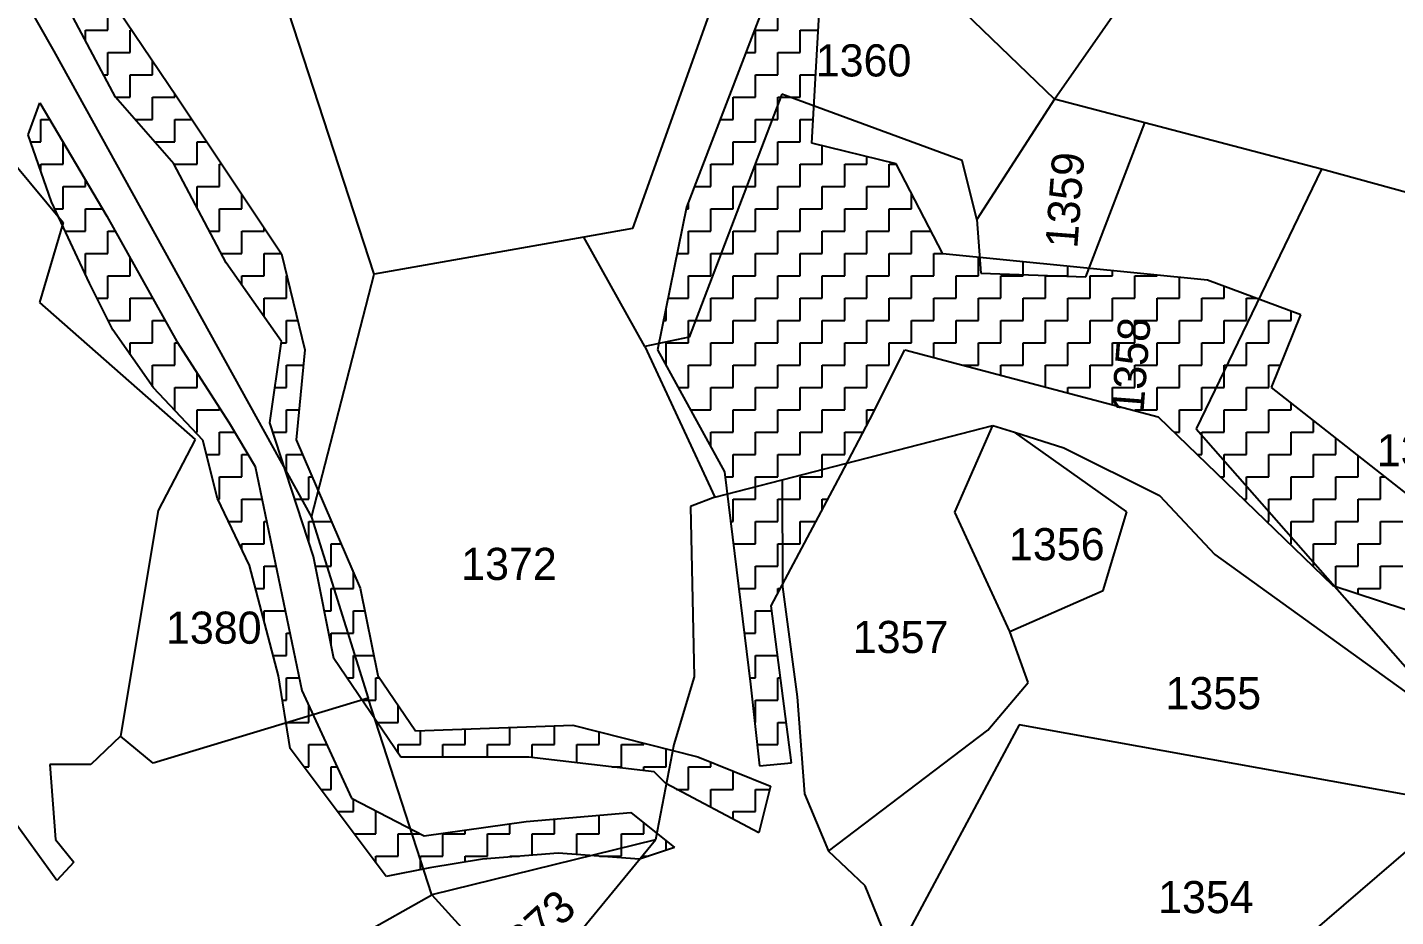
# Model space of a CAD drawing. Header units: metres. Extents: x 291362 to 296970, y 2012513 to 2016467.
# Drawn here: x 293337.3 to 293728.5, y 2013043 to 2013297.3 of the extents above; entities that cross this region are included whole.
import ezdxf
from ezdxf.enums import TextEntityAlignment as Align

# ---------------------------------------------------------------- set-up
doc = ezdxf.new("R2010")
doc.units = ezdxf.units.M
for name, color, linetype in [('POLY_HATCH', 12, 'Continuous'), ('POLY_PARCEL', 6, 'Continuous'), ('TEXT_PARCEL', 7, 'Continuous')]:
    doc.layers.add(name, color=color, linetype=linetype)
doc.styles.add('TEXT_MAP', font='')
doc.styles.get('TEXT_MAP').set_extended_font_data('Kruti Dev 050')

msp = doc.modelspace()

# ---------------------------------------------------------------- linework, layer by layer
at = {"layer": 'POLY_HATCH'}
for p, q in [((293362.57, 2013277.33), (293341.77, 2013316.41)), ((293551.58, 2013313.17), (293525.79, 2013245.82)), ((293359.27, 2013308.19), (293380.07, 2013277.43)), ((293561.57, 2013264.11), (293564.06, 2013307.35)), ((293379.21, 2013258.2), (293362.57, 2013277.33)), ((293380.07, 2013277.43), (293410.02, 2013232.53)), ((293337.61, 2013266.52), (293340.94, 2013275.66)), ((293340.94, 2013275.66), (293360.07, 2013243.24)), ((293344.26, 2013247.39), (293337.61, 2013266.52)), ((293585.69, 2013258.29), (293561.57, 2013264.11)), ((293394.18, 2013229.93), (293379.21, 2013258.2)), ((293599, 2013232.51), (293585.69, 2013258.29)), ((293355.08, 2013224.11), (293344.26, 2013247.39)), ((293525.79, 2013245.82), (293517.47, 2013205.07)), ((293360.07, 2013243.24), (293380.04, 2013207.48)), ((293409.99, 2013207.48), (293394.18, 2013229.93)), ((293410.02, 2013232.53), (293416.68, 2013205.09)), ((293674.72, 2013225.03), (293599, 2013232.51)), ((293361.73, 2013210.81), (293355.08, 2013224.11)), ((293701.34, 2013215.05), (293674.72, 2013225.03)), ((293693.02, 2013194.26), (293701.34, 2013215.05)), ((293373.38, 2013194.18), (293361.73, 2013210.81)), ((293380.04, 2013207.48), (293395.01, 2013184.2)), ((293406.66, 2013184.2), (293409.99, 2013207.48)), ((293416.68, 2013205.09), (293414.18, 2013179.31)), ((293517.47, 2013205.07), (293536.61, 2013170.15)), ((293578.2, 2013185.12), (293588.19, 2013205.07)), ((293588.19, 2013205.07), (293660.57, 2013185.95)), ((293387.53, 2013179.21), (293373.38, 2013194.18)), ((293767.07, 2013136.06), (293693.02, 2013194.26)), ((293395.01, 2013184.2), (293402.5, 2013171.73)), ((293419.14, 2013145.95), (293406.66, 2013184.2)), ((293569.89, 2013169.32), (293578.2, 2013185.12)), ((293660.57, 2013185.95), (293710.49, 2013137.72)), ((293391.69, 2013162.58), (293387.53, 2013179.21)), ((293414.18, 2013179.31), (293432.48, 2013136.9)), ((293402.5, 2013171.73), (293415.81, 2013107.7)), ((293536.61, 2013170.15), (293544.09, 2013109.45)), ((293549.92, 2013131.9), (293569.89, 2013169.32)), ((293400.84, 2013143.45), (293391.69, 2013162.58)), ((293424.97, 2013116.85), (293419.14, 2013145.95)), ((293409.16, 2013111.86), (293400.84, 2013143.45)), ((293432.48, 2013136.9), (293437.48, 2013111.96)), ((293710.49, 2013137.72), (293766.24, 2013119.43)), ((293555.74, 2013087), (293549.92, 2013131.9)), ((293444.1, 2013088.58), (293424.97, 2013116.85)), ((293412.49, 2013091.07), (293409.16, 2013111.86)), ((293437.48, 2013111.96), (293448.29, 2013096.16)), ((293544.09, 2013109.45), (293546.59, 2013086.17)), ((293415.81, 2013107.7), (293429.96, 2013076.93)), ((293448.29, 2013096.16), (293493.22, 2013097.82)), ((293493.22, 2013097.82), (293528.99, 2013088.68)), ((293439.94, 2013054.48), (293412.49, 2013091.07)), ((293480.71, 2013088.58), (293444.1, 2013088.58)), ((293516.49, 2013084.42), (293480.71, 2013088.58)), ((293528.99, 2013088.68), (293549.79, 2013080.36)), ((293546.59, 2013086.17), (293555.74, 2013087)), ((293519.81, 2013081.09), (293516.49, 2013084.42)), ((293546.44, 2013066.96), (293519.81, 2013081.09)), ((293549.79, 2013080.36), (293546.44, 2013066.96)), ((293429.96, 2013076.93), (293450.76, 2013066.12)), ((293450.76, 2013066.12), (293479.88, 2013070.28)), ((293479.88, 2013070.28), (293509.83, 2013072.78)), ((293509.83, 2013072.78), (293522.31, 2013062.8)), ((293522.31, 2013062.8), (293512.33, 2013059.47)), ((293467.4, 2013059.47), (293452.42, 2013056.98)), ((293489.03, 2013061.14), (293467.4, 2013059.47)), ((293512.33, 2013059.47), (293489.03, 2013061.14)), ((293452.42, 2013056.98), (293439.94, 2013054.48))]:
    msp.add_line(p, q, dxfattribs=at)
at = {"layer": 'POLY_HATCH', "linetype": 'Continuous'}
for p, q in [((293360.37, 2013296.42), (293360.37, 2013302.8)), ((293551.83, 2013296.42), (293551.83, 2013302.8)), ((293353.99, 2013296.42), (293360.37, 2013296.42)), ((293353.99, 2013293.44), (293353.99, 2013296.42)), ((293366.75, 2013296.42), (293367.23, 2013296.42)), ((293366.75, 2013290.04), (293366.75, 2013296.42)), ((293545.45, 2013296.42), (293551.83, 2013296.42)), ((293545.45, 2013290.04), (293545.45, 2013296.42)), ((293558.21, 2013296.42), (293563.43, 2013296.42)), ((293558.21, 2013290.04), (293558.21, 2013296.42)), ((293360.37, 2013290.04), (293366.75, 2013290.04)), ((293360.37, 2013283.66), (293360.37, 2013290.04)), ((293542.72, 2013290.04), (293545.45, 2013290.04)), ((293551.83, 2013290.04), (293558.21, 2013290.04)), ((293551.83, 2013283.66), (293551.83, 2013290.04)), ((293373.14, 2013283.66), (293373.14, 2013287.68)), ((293359.2, 2013283.66), (293360.37, 2013283.66)), ((293366.75, 2013283.66), (293373.14, 2013283.66)), ((293366.75, 2013277.27), (293366.75, 2013283.66)), ((293545.45, 2013283.66), (293551.83, 2013283.66)), ((293545.45, 2013277.27), (293545.45, 2013283.66)), ((293558.21, 2013283.66), (293562.69, 2013283.66)), ((293558.21, 2013277.27), (293558.21, 2013283.66)), ((293362.61, 2013277.27), (293366.75, 2013277.27)), ((293373.14, 2013277.27), (293379.52, 2013277.27)), ((293373.14, 2013270.89), (293373.14, 2013277.27)), ((293379.52, 2013277.27), (293379.52, 2013278.24)), ((293539.07, 2013277.27), (293545.45, 2013277.27)), ((293539.07, 2013270.89), (293539.07, 2013277.27)), ((293551.83, 2013277.27), (293558.21, 2013277.27)), ((293551.83, 2013270.89), (293551.83, 2013277.27)), ((293341.23, 2013270.89), (293343.75, 2013270.89)), ((293341.23, 2013264.51), (293341.23, 2013270.89)), ((293368.17, 2013270.89), (293373.14, 2013270.89)), ((293379.52, 2013270.89), (293384.43, 2013270.89)), ((293379.52, 2013264.51), (293379.52, 2013270.89)), ((293535.39, 2013270.89), (293539.07, 2013270.89)), ((293545.45, 2013270.89), (293551.83, 2013270.89)), ((293545.45, 2013264.51), (293545.45, 2013270.89)), ((293558.21, 2013270.89), (293561.96, 2013270.89)), ((293558.21, 2013264.51), (293558.21, 2013270.89)), ((293338.31, 2013264.51), (293341.23, 2013264.51)), ((293347.61, 2013258.13), (293347.61, 2013264.36)), ((293373.72, 2013264.51), (293379.52, 2013264.51)), ((293385.9, 2013264.51), (293388.69, 2013264.51)), ((293385.9, 2013258.13), (293385.9, 2013264.51)), ((293539.07, 2013264.51), (293545.45, 2013264.51)), ((293539.07, 2013258.13), (293539.07, 2013264.51)), ((293551.83, 2013264.51), (293558.21, 2013264.51)), ((293551.83, 2013258.13), (293551.83, 2013264.51)), ((293564.59, 2013258.13), (293564.59, 2013263.38)), ((293341.23, 2013258.13), (293347.61, 2013258.13)), ((293341.23, 2013256.12), (293341.23, 2013258.13)), ((293379.52, 2013258.13), (293385.9, 2013258.13)), ((293379.52, 2013257.62), (293379.52, 2013258.13)), ((293392.28, 2013258.13), (293392.94, 2013258.13)), ((293392.28, 2013251.75), (293392.28, 2013258.13)), ((293532.68, 2013258.13), (293539.07, 2013258.13)), ((293532.68, 2013251.75), (293532.68, 2013258.13)), ((293545.45, 2013258.13), (293551.83, 2013258.13)), ((293545.45, 2013251.75), (293545.45, 2013258.13)), ((293558.21, 2013258.13), (293564.59, 2013258.13)), ((293558.21, 2013251.75), (293558.21, 2013258.13)), ((293570.98, 2013258.13), (293577.36, 2013258.13)), ((293570.98, 2013251.75), (293570.98, 2013258.13)), ((293577.36, 2013258.13), (293577.36, 2013260.3)), ((293583.74, 2013258.13), (293585.78, 2013258.13)), ((293583.74, 2013251.75), (293583.74, 2013258.13)), ((293353.99, 2013251.75), (293353.99, 2013253.54)), ((293347.61, 2013251.75), (293353.99, 2013251.75)), ((293347.61, 2013245.36), (293347.61, 2013251.75)), ((293385.9, 2013251.75), (293392.28, 2013251.75)), ((293385.9, 2013245.57), (293385.9, 2013251.75)), ((293398.66, 2013245.36), (293398.66, 2013249.55)), ((293528.06, 2013251.75), (293532.68, 2013251.75)), ((293539.07, 2013251.75), (293545.45, 2013251.75)), ((293539.07, 2013245.36), (293539.07, 2013251.75)), ((293551.83, 2013251.75), (293558.21, 2013251.75)), ((293551.83, 2013245.36), (293551.83, 2013251.75)), ((293564.59, 2013251.75), (293570.98, 2013251.75)), ((293564.59, 2013245.36), (293564.59, 2013251.75)), ((293577.36, 2013251.75), (293583.74, 2013251.75)), ((293577.36, 2013245.36), (293577.36, 2013251.75)), ((293590.12, 2013245.36), (293590.12, 2013249.72)), ((293526.3, 2013245.36), (293526.3, 2013247.16)), ((293345.21, 2013245.36), (293347.61, 2013245.36)), ((293353.99, 2013245.36), (293358.82, 2013245.36)), ((293353.99, 2013238.98), (293353.99, 2013245.36)), ((293392.28, 2013245.36), (293398.66, 2013245.36)), ((293392.28, 2013238.98), (293392.28, 2013245.36)), ((293525.7, 2013245.36), (293526.3, 2013245.36)), ((293532.68, 2013245.36), (293539.07, 2013245.36)), ((293532.68, 2013238.98), (293532.68, 2013245.36)), ((293545.45, 2013245.36), (293551.83, 2013245.36)), ((293545.45, 2013238.98), (293545.45, 2013245.36)), ((293558.21, 2013245.36), (293564.59, 2013245.36)), ((293558.21, 2013238.98), (293558.21, 2013245.36)), ((293570.98, 2013245.36), (293577.36, 2013245.36)), ((293570.98, 2013238.98), (293570.98, 2013245.36)), ((293583.74, 2013245.36), (293590.12, 2013245.36)), ((293583.74, 2013238.98), (293583.74, 2013245.36)), ((293348.17, 2013238.98), (293353.99, 2013238.98)), ((293360.37, 2013238.98), (293362.45, 2013238.98)), ((293360.37, 2013232.6), (293360.37, 2013238.98)), ((293389.39, 2013238.98), (293392.28, 2013238.98)), ((293398.66, 2013238.98), (293405.05, 2013238.98)), ((293398.66, 2013232.6), (293398.66, 2013238.98)), ((293405.05, 2013238.98), (293405.05, 2013239.98)), ((293526.3, 2013238.98), (293532.68, 2013238.98)), ((293526.3, 2013232.6), (293526.3, 2013238.98)), ((293539.07, 2013238.98), (293545.45, 2013238.98)), ((293539.07, 2013232.6), (293539.07, 2013238.98)), ((293551.83, 2013238.98), (293558.21, 2013238.98)), ((293551.83, 2013232.6), (293551.83, 2013238.98)), ((293564.59, 2013238.98), (293570.98, 2013238.98)), ((293564.59, 2013232.6), (293564.59, 2013238.98)), ((293577.36, 2013238.98), (293583.74, 2013238.98)), ((293577.36, 2013232.6), (293577.36, 2013238.98)), ((293590.12, 2013238.98), (293595.66, 2013238.98)), ((293590.12, 2013232.6), (293590.12, 2013238.98)), ((293353.99, 2013232.6), (293360.37, 2013232.6)), ((293353.99, 2013226.46), (293353.99, 2013232.6)), ((293366.75, 2013226.22), (293366.75, 2013231.27)), ((293392.77, 2013232.6), (293398.66, 2013232.6)), ((293405.05, 2013232.6), (293409.97, 2013232.6)), ((293405.05, 2013226.22), (293405.05, 2013232.6)), ((293523.09, 2013232.6), (293526.3, 2013232.6)), ((293532.68, 2013232.6), (293539.07, 2013232.6)), ((293532.68, 2013226.22), (293532.68, 2013232.6)), ((293545.45, 2013232.6), (293551.83, 2013232.6)), ((293545.45, 2013226.22), (293545.45, 2013232.6)), ((293558.21, 2013232.6), (293564.59, 2013232.6)), ((293558.21, 2013226.22), (293558.21, 2013232.6)), ((293570.98, 2013232.6), (293577.36, 2013232.6)), ((293570.98, 2013226.22), (293570.98, 2013232.6)), ((293583.74, 2013232.6), (293590.12, 2013232.6)), ((293583.74, 2013226.22), (293583.74, 2013232.6)), ((293596.5, 2013232.6), (293598.96, 2013232.6)), ((293596.5, 2013226.22), (293596.5, 2013232.6)), ((293609.27, 2013226.22), (293609.27, 2013231.5)), ((293622.03, 2013226.22), (293622.03, 2013230.24)), ((293360.37, 2013226.22), (293366.75, 2013226.22)), ((293360.37, 2013219.84), (293360.37, 2013226.22)), ((293398.66, 2013226.22), (293405.05, 2013226.22)), ((293398.66, 2013223.57), (293398.66, 2013226.22)), ((293411.43, 2013226.22), (293411.55, 2013226.22)), ((293411.43, 2013219.84), (293411.43, 2013226.22)), ((293526.3, 2013226.22), (293532.68, 2013226.22)), ((293526.3, 2013219.84), (293526.3, 2013226.22)), ((293539.07, 2013226.22), (293545.45, 2013226.22)), ((293539.07, 2013219.84), (293539.07, 2013226.22)), ((293551.83, 2013226.22), (293558.21, 2013226.22)), ((293551.83, 2013219.84), (293551.83, 2013226.22)), ((293564.59, 2013226.22), (293570.98, 2013226.22)), ((293564.59, 2013219.84), (293564.59, 2013226.22)), ((293577.36, 2013226.22), (293583.74, 2013226.22)), ((293577.36, 2013219.84), (293577.36, 2013226.22)), ((293590.12, 2013226.22), (293596.5, 2013226.22)), ((293590.12, 2013219.84), (293590.12, 2013226.22)), ((293602.88, 2013226.22), (293609.27, 2013226.22)), ((293602.88, 2013219.84), (293602.88, 2013226.22)), ((293615.65, 2013226.22), (293622.03, 2013226.22)), ((293615.65, 2013219.84), (293615.65, 2013226.22)), ((293628.41, 2013226.22), (293634.79, 2013226.22)), ((293628.41, 2013219.84), (293628.41, 2013226.22)), ((293634.79, 2013226.22), (293634.79, 2013228.98)), ((293641.18, 2013226.22), (293647.56, 2013226.22)), ((293641.18, 2013219.84), (293641.18, 2013226.22)), ((293647.56, 2013226.22), (293647.56, 2013227.72)), ((293653.94, 2013226.22), (293660.32, 2013226.22)), ((293653.94, 2013219.84), (293653.94, 2013226.22)), ((293660.32, 2013226.22), (293660.32, 2013226.45)), ((293666.7, 2013219.84), (293666.7, 2013225.82)), ((293679.47, 2013219.84), (293679.47, 2013223.25)), ((293357.22, 2013219.84), (293360.37, 2013219.84)), ((293366.75, 2013219.84), (293373.14, 2013219.84)), ((293366.75, 2013213.45), (293366.75, 2013219.84)), ((293373.14, 2013219.84), (293373.14, 2013219.84)), ((293405.05, 2013219.84), (293411.43, 2013219.84)), ((293405.05, 2013214.5), (293405.05, 2013219.84)), ((293520.48, 2013219.84), (293526.3, 2013219.84)), ((293532.68, 2013219.84), (293539.07, 2013219.84)), ((293532.68, 2013213.45), (293532.68, 2013219.84)), ((293545.45, 2013219.84), (293551.83, 2013219.84)), ((293545.45, 2013213.45), (293545.45, 2013219.84)), ((293558.21, 2013219.84), (293564.59, 2013219.84)), ((293558.21, 2013213.45), (293558.21, 2013219.84)), ((293570.98, 2013219.84), (293577.36, 2013219.84)), ((293570.98, 2013213.45), (293570.98, 2013219.84)), ((293583.74, 2013219.84), (293590.12, 2013219.84)), ((293583.74, 2013213.45), (293583.74, 2013219.84)), ((293596.5, 2013219.84), (293602.88, 2013219.84)), ((293596.5, 2013213.45), (293596.5, 2013219.84)), ((293609.27, 2013219.84), (293615.65, 2013219.84)), ((293609.27, 2013213.45), (293609.27, 2013219.84)), ((293622.03, 2013219.84), (293628.41, 2013219.84)), ((293622.03, 2013213.45), (293622.03, 2013219.84)), ((293634.79, 2013219.84), (293641.18, 2013219.84)), ((293634.79, 2013213.45), (293634.79, 2013219.84)), ((293647.56, 2013219.84), (293653.94, 2013219.84)), ((293647.56, 2013213.45), (293647.56, 2013219.84)), ((293660.32, 2013219.84), (293666.7, 2013219.84)), ((293660.32, 2013213.45), (293660.32, 2013219.84)), ((293673.09, 2013219.84), (293679.47, 2013219.84)), ((293673.09, 2013213.45), (293673.09, 2013219.84)), ((293685.85, 2013219.84), (293688.58, 2013219.84)), ((293685.85, 2013213.45), (293685.85, 2013219.84)), ((293519.92, 2013213.45), (293519.92, 2013217.07)), ((293698.61, 2013213.45), (293698.61, 2013216.07)), ((293360.41, 2013213.45), (293366.75, 2013213.45)), ((293373.14, 2013213.45), (293376.7, 2013213.45)), ((293373.14, 2013207.07), (293373.14, 2013213.45)), ((293411.43, 2013213.45), (293414.65, 2013213.45)), ((293411.43, 2013207.07), (293411.43, 2013213.45)), ((293519.18, 2013213.45), (293519.92, 2013213.45)), ((293526.3, 2013213.45), (293532.68, 2013213.45)), ((293526.3, 2013207.07), (293526.3, 2013213.45)), ((293539.07, 2013213.45), (293545.45, 2013213.45)), ((293539.07, 2013207.07), (293539.07, 2013213.45)), ((293551.83, 2013213.45), (293558.21, 2013213.45)), ((293551.83, 2013207.07), (293551.83, 2013213.45)), ((293564.59, 2013213.45), (293570.98, 2013213.45)), ((293564.59, 2013207.07), (293564.59, 2013213.45)), ((293577.36, 2013213.45), (293583.74, 2013213.45)), ((293577.36, 2013207.07), (293577.36, 2013213.45)), ((293590.12, 2013213.45), (293596.5, 2013213.45)), ((293590.12, 2013207.07), (293590.12, 2013213.45)), ((293602.88, 2013213.45), (293609.27, 2013213.45)), ((293602.88, 2013207.07), (293602.88, 2013213.45)), ((293615.65, 2013213.45), (293622.03, 2013213.45)), ((293615.65, 2013207.07), (293615.65, 2013213.45)), ((293628.41, 2013213.45), (293634.79, 2013213.45)), ((293628.41, 2013207.07), (293628.41, 2013213.45)), ((293641.18, 2013213.45), (293647.56, 2013213.45)), ((293641.18, 2013207.07), (293641.18, 2013213.45)), ((293653.94, 2013213.45), (293660.32, 2013213.45)), ((293653.94, 2013207.07), (293653.94, 2013213.45)), ((293666.7, 2013213.45), (293673.09, 2013213.45)), ((293666.7, 2013207.07), (293666.7, 2013213.45)), ((293679.47, 2013213.45), (293685.85, 2013213.45)), ((293679.47, 2013207.07), (293679.47, 2013213.45)), ((293692.23, 2013213.45), (293698.61, 2013213.45)), ((293692.23, 2013207.07), (293692.23, 2013213.45)), ((293366.75, 2013207.07), (293373.14, 2013207.07)), ((293366.75, 2013203.64), (293366.75, 2013207.07)), ((293379.52, 2013207.07), (293380.3, 2013207.07)), ((293379.52, 2013200.69), (293379.52, 2013207.07)), ((293409.93, 2013207.07), (293411.43, 2013207.07)), ((293519.92, 2013207.07), (293526.3, 2013207.07)), ((293519.92, 2013200.69), (293519.92, 2013207.07)), ((293532.68, 2013207.07), (293539.07, 2013207.07)), ((293532.68, 2013200.69), (293532.68, 2013207.07)), ((293545.45, 2013207.07), (293551.83, 2013207.07)), ((293545.45, 2013200.69), (293545.45, 2013207.07)), ((293558.21, 2013207.07), (293564.59, 2013207.07)), ((293558.21, 2013200.69), (293558.21, 2013207.07)), ((293570.98, 2013207.07), (293577.36, 2013207.07)), ((293570.98, 2013200.69), (293570.98, 2013207.07)), ((293583.74, 2013207.07), (293590.12, 2013207.07)), ((293583.74, 2013200.69), (293583.74, 2013207.07)), ((293596.5, 2013207.07), (293602.88, 2013207.07)), ((293596.5, 2013202.88), (293596.5, 2013207.07)), ((293609.27, 2013207.07), (293615.65, 2013207.07)), ((293609.27, 2013200.69), (293609.27, 2013207.07)), ((293622.03, 2013207.07), (293628.41, 2013207.07)), ((293622.03, 2013200.69), (293622.03, 2013207.07)), ((293634.79, 2013207.07), (293641.18, 2013207.07)), ((293634.79, 2013200.69), (293634.79, 2013207.07)), ((293647.56, 2013207.07), (293653.94, 2013207.07)), ((293647.56, 2013200.69), (293647.56, 2013207.07)), ((293660.32, 2013207.07), (293666.7, 2013207.07)), ((293660.32, 2013200.69), (293660.32, 2013207.07)), ((293673.09, 2013207.07), (293679.47, 2013207.07)), ((293673.09, 2013200.69), (293673.09, 2013207.07)), ((293685.85, 2013207.07), (293692.23, 2013207.07)), ((293685.85, 2013200.69), (293685.85, 2013207.07)), ((293373.14, 2013200.69), (293379.52, 2013200.69)), ((293373.14, 2013194.53), (293373.14, 2013200.69)), ((293411.43, 2013200.69), (293416.25, 2013200.69)), ((293411.43, 2013194.31), (293411.43, 2013200.69)), ((293519.87, 2013200.69), (293519.92, 2013200.69)), ((293526.3, 2013200.69), (293532.68, 2013200.69)), ((293526.3, 2013194.31), (293526.3, 2013200.69)), ((293539.07, 2013200.69), (293545.45, 2013200.69)), ((293539.07, 2013194.31), (293539.07, 2013200.69)), ((293551.83, 2013200.69), (293558.21, 2013200.69)), ((293551.83, 2013194.31), (293551.83, 2013200.69)), ((293564.59, 2013200.69), (293570.98, 2013200.69)), ((293564.59, 2013194.31), (293564.59, 2013200.69)), ((293577.36, 2013200.69), (293583.74, 2013200.69)), ((293577.36, 2013194.31), (293577.36, 2013200.69)), ((293604.78, 2013200.69), (293609.27, 2013200.69)), ((293615.65, 2013200.69), (293622.03, 2013200.69)), ((293615.65, 2013197.82), (293615.65, 2013200.69)), ((293628.41, 2013200.69), (293634.79, 2013200.69)), ((293628.41, 2013194.45), (293628.41, 2013200.69)), ((293641.18, 2013200.69), (293647.56, 2013200.69)), ((293641.18, 2013194.31), (293641.18, 2013200.69)), ((293653.94, 2013200.69), (293660.32, 2013200.69)), ((293653.94, 2013194.31), (293653.94, 2013200.69)), ((293666.7, 2013200.69), (293673.09, 2013200.69)), ((293666.7, 2013194.31), (293666.7, 2013200.69)), ((293679.47, 2013200.69), (293685.85, 2013200.69)), ((293679.47, 2013194.31), (293679.47, 2013200.69)), ((293692.23, 2013200.69), (293695.59, 2013200.69)), ((293692.23, 2013194.31), (293692.23, 2013200.69)), ((293385.9, 2013194.31), (293385.9, 2013198.37)), ((293379.52, 2013194.31), (293385.9, 2013194.31)), ((293379.52, 2013187.93), (293379.52, 2013194.31)), ((293408.11, 2013194.31), (293411.43, 2013194.31)), ((293523.37, 2013194.31), (293526.3, 2013194.31)), ((293532.68, 2013194.31), (293539.07, 2013194.31)), ((293532.68, 2013187.93), (293532.68, 2013194.31)), ((293545.45, 2013194.31), (293551.83, 2013194.31)), ((293545.45, 2013187.93), (293545.45, 2013194.31)), ((293558.21, 2013194.31), (293564.59, 2013194.31)), ((293558.21, 2013187.93), (293558.21, 2013194.31)), ((293570.98, 2013194.31), (293577.36, 2013194.31)), ((293570.98, 2013187.93), (293570.98, 2013194.31)), ((293634.79, 2013194.31), (293641.18, 2013194.31)), ((293634.79, 2013192.76), (293634.79, 2013194.31)), ((293647.56, 2013194.31), (293653.94, 2013194.31)), ((293647.56, 2013189.39), (293647.56, 2013194.31)), ((293660.32, 2013194.31), (293666.7, 2013194.31)), ((293660.32, 2013187.93), (293660.32, 2013194.31)), ((293673.09, 2013194.31), (293679.47, 2013194.31)), ((293673.09, 2013187.93), (293673.09, 2013194.31)), ((293685.85, 2013194.31), (293692.23, 2013194.31)), ((293685.85, 2013187.93), (293685.85, 2013194.31)), ((293379.29, 2013187.93), (293379.52, 2013187.93)), ((293385.9, 2013187.93), (293392.28, 2013187.93)), ((293385.9, 2013181.54), (293385.9, 2013187.93)), ((293392.28, 2013187.93), (293392.28, 2013188.45)), ((293411.43, 2013187.93), (293415.01, 2013187.93)), ((293411.43, 2013181.54), (293411.43, 2013187.93)), ((293526.87, 2013187.93), (293532.68, 2013187.93)), ((293539.07, 2013187.93), (293545.45, 2013187.93)), ((293539.07, 2013181.54), (293539.07, 2013187.93)), ((293551.83, 2013187.93), (293558.21, 2013187.93)), ((293551.83, 2013181.54), (293551.83, 2013187.93)), ((293564.59, 2013187.93), (293570.98, 2013187.93)), ((293564.59, 2013181.54), (293564.59, 2013187.93)), ((293577.36, 2013187.93), (293579.61, 2013187.93)), ((293577.36, 2013183.51), (293577.36, 2013187.93)), ((293653.94, 2013187.93), (293660.32, 2013187.93)), ((293653.94, 2013187.7), (293653.94, 2013187.93)), ((293666.7, 2013187.93), (293673.09, 2013187.93)), ((293666.7, 2013181.54), (293666.7, 2013187.93)), ((293679.47, 2013187.93), (293685.85, 2013187.93)), ((293679.47, 2013181.54), (293679.47, 2013187.93)), ((293692.23, 2013187.93), (293698.61, 2013187.93)), ((293692.23, 2013181.54), (293692.23, 2013187.93)), ((293698.61, 2013187.93), (293698.61, 2013189.87)), ((293705, 2013181.54), (293705, 2013184.85)), ((293385.32, 2013181.54), (293385.9, 2013181.54)), ((293392.28, 2013181.54), (293396.61, 2013181.54)), ((293392.28, 2013175.16), (293392.28, 2013181.54)), ((293407.53, 2013181.54), (293411.43, 2013181.54)), ((293532.68, 2013181.54), (293539.07, 2013181.54)), ((293532.68, 2013177.31), (293532.68, 2013181.54)), ((293545.45, 2013181.54), (293551.83, 2013181.54)), ((293545.45, 2013175.16), (293545.45, 2013181.54)), ((293558.21, 2013181.54), (293564.59, 2013181.54)), ((293558.21, 2013175.16), (293558.21, 2013181.54)), ((293570.98, 2013181.54), (293576.32, 2013181.54)), ((293570.98, 2013175.16), (293570.98, 2013181.54)), ((293665.13, 2013181.54), (293666.7, 2013181.54)), ((293673.09, 2013181.54), (293679.47, 2013181.54)), ((293673.09, 2013175.16), (293673.09, 2013181.54)), ((293685.85, 2013181.54), (293692.23, 2013181.54)), ((293685.85, 2013175.16), (293685.85, 2013181.54)), ((293698.61, 2013181.54), (293705, 2013181.54)), ((293698.61, 2013175.16), (293698.61, 2013181.54)), ((293711.38, 2013175.16), (293711.38, 2013179.83)), ((293388.54, 2013175.16), (293392.28, 2013175.16)), ((293398.66, 2013175.16), (293400.44, 2013175.16)), ((293398.66, 2013168.78), (293398.66, 2013175.16)), ((293411.43, 2013175.16), (293415.97, 2013175.16)), ((293411.43, 2013169.6), (293411.43, 2013175.16)), ((293539.07, 2013175.16), (293545.45, 2013175.16)), ((293539.07, 2013168.78), (293539.07, 2013175.16)), ((293551.83, 2013175.16), (293558.21, 2013175.16)), ((293551.83, 2013168.78), (293551.83, 2013175.16)), ((293564.59, 2013175.16), (293570.98, 2013175.16)), ((293564.59, 2013168.78), (293564.59, 2013175.16)), ((293671.74, 2013175.16), (293673.09, 2013175.16)), ((293679.47, 2013175.16), (293685.85, 2013175.16)), ((293679.47, 2013168.78), (293679.47, 2013175.16)), ((293692.23, 2013175.16), (293698.61, 2013175.16)), ((293692.23, 2013168.78), (293692.23, 2013175.16)), ((293705, 2013175.16), (293711.38, 2013175.16)), ((293705, 2013168.78), (293705, 2013175.16)), ((293717.76, 2013168.78), (293717.76, 2013174.82)), ((293392.28, 2013168.78), (293398.66, 2013168.78)), ((293392.28, 2013162.4), (293392.28, 2013168.78)), ((293417.81, 2013168.78), (293418.72, 2013168.78)), ((293417.81, 2013162.4), (293417.81, 2013168.78)), ((293536.77, 2013168.78), (293539.07, 2013168.78)), ((293545.45, 2013168.78), (293551.83, 2013168.78)), ((293545.45, 2013162.4), (293545.45, 2013168.78)), ((293558.21, 2013168.78), (293564.59, 2013168.78)), ((293558.21, 2013162.4), (293558.21, 2013168.78)), ((293678.34, 2013168.78), (293679.47, 2013168.78)), ((293685.85, 2013168.78), (293692.23, 2013168.78)), ((293685.85, 2013162.4), (293685.85, 2013168.78)), ((293698.61, 2013168.78), (293705, 2013168.78)), ((293698.61, 2013162.4), (293698.61, 2013168.78)), ((293711.38, 2013168.78), (293717.76, 2013168.78)), ((293711.38, 2013162.4), (293711.38, 2013168.78)), ((293724.14, 2013168.78), (293725.44, 2013168.78)), ((293724.14, 2013162.4), (293724.14, 2013168.78)), ((293391.77, 2013162.4), (293392.28, 2013162.4)), ((293398.66, 2013162.4), (293404.44, 2013162.4)), ((293398.66, 2013156.02), (293398.66, 2013162.4)), ((293413.78, 2013162.4), (293417.81, 2013162.4)), ((293539.07, 2013162.4), (293545.45, 2013162.4)), ((293539.07, 2013156.02), (293539.07, 2013162.4)), ((293551.83, 2013162.4), (293558.21, 2013162.4)), ((293551.83, 2013156.02), (293551.83, 2013162.4)), ((293564.59, 2013162.4), (293566.19, 2013162.4)), ((293564.59, 2013159.4), (293564.59, 2013162.4)), ((293684.95, 2013162.4), (293685.85, 2013162.4)), ((293692.23, 2013162.4), (293698.61, 2013162.4)), ((293692.23, 2013156.02), (293692.23, 2013162.4)), ((293705, 2013162.4), (293711.38, 2013162.4)), ((293705, 2013156.02), (293705, 2013162.4)), ((293717.76, 2013162.4), (293724.14, 2013162.4)), ((293717.76, 2013156.02), (293717.76, 2013162.4)), ((293394.83, 2013156.02), (293398.66, 2013156.02)), ((293405.05, 2013156.02), (293405.77, 2013156.02)), ((293405.05, 2013149.64), (293405.05, 2013156.02)), ((293417.81, 2013156.02), (293424.19, 2013156.02)), ((293417.81, 2013150.04), (293417.81, 2013156.02)), ((293424.19, 2013156.02), (293424.19, 2013156.12)), ((293538.35, 2013156.02), (293539.07, 2013156.02)), ((293545.45, 2013156.02), (293551.83, 2013156.02)), ((293545.45, 2013149.64), (293545.45, 2013156.02)), ((293558.21, 2013156.02), (293562.79, 2013156.02)), ((293558.21, 2013149.64), (293558.21, 2013156.02)), ((293691.56, 2013156.02), (293692.23, 2013156.02)), ((293698.61, 2013156.02), (293705, 2013156.02)), ((293698.61, 2013149.64), (293698.61, 2013156.02)), ((293711.38, 2013156.02), (293717.76, 2013156.02)), ((293711.38, 2013149.64), (293711.38, 2013156.02)), ((293724.14, 2013156.02), (293730.52, 2013156.02)), ((293724.14, 2013149.64), (293724.14, 2013156.02)), ((293398.66, 2013149.64), (293405.05, 2013149.64)), ((293398.66, 2013148), (293398.66, 2013149.64)), ((293424.19, 2013149.64), (293426.99, 2013149.64)), ((293424.19, 2013143.25), (293424.19, 2013149.64)), ((293539.14, 2013149.64), (293545.45, 2013149.64)), ((293551.83, 2013149.64), (293558.21, 2013149.64)), ((293551.83, 2013143.25), (293551.83, 2013149.64)), ((293698.16, 2013149.64), (293698.61, 2013149.64)), ((293705, 2013149.64), (293711.38, 2013149.64)), ((293705, 2013143.25), (293705, 2013149.64)), ((293717.76, 2013149.64), (293724.14, 2013149.64)), ((293717.76, 2013143.25), (293717.76, 2013149.64)), ((293405.05, 2013143.25), (293408.42, 2013143.25)), ((293405.05, 2013136.87), (293405.05, 2013143.25)), ((293419.68, 2013143.25), (293424.19, 2013143.25)), ((293430.57, 2013136.87), (293430.57, 2013141.33)), ((293545.45, 2013143.25), (293551.83, 2013143.25)), ((293545.45, 2013136.87), (293545.45, 2013143.25)), ((293704.77, 2013143.25), (293705, 2013143.25)), ((293711.38, 2013143.25), (293717.76, 2013143.25)), ((293711.38, 2013137.43), (293711.38, 2013143.25)), ((293724.14, 2013143.25), (293730.52, 2013143.25)), ((293724.14, 2013136.87), (293724.14, 2013143.25)), ((293402.57, 2013136.87), (293405.05, 2013136.87)), ((293424.19, 2013136.87), (293430.57, 2013136.87)), ((293424.19, 2013130.49), (293424.19, 2013136.87)), ((293540.71, 2013136.87), (293545.45, 2013136.87)), ((293551.83, 2013136.87), (293552.57, 2013136.87)), ((293551.83, 2013135.49), (293551.83, 2013136.87)), ((293717.76, 2013136.87), (293724.14, 2013136.87)), ((293717.76, 2013135.34), (293717.76, 2013136.87)), ((293405.05, 2013130.49), (293411.08, 2013130.49)), ((293405.05, 2013127.48), (293405.05, 2013130.49)), ((293422.24, 2013130.49), (293424.19, 2013130.49)), ((293430.57, 2013130.49), (293433.77, 2013130.49)), ((293430.57, 2013124.11), (293430.57, 2013130.49)), ((293545.45, 2013130.49), (293550.1, 2013130.49)), ((293545.45, 2013124.11), (293545.45, 2013130.49)), ((293411.43, 2013124.11), (293412.4, 2013124.11)), ((293411.43, 2013117.73), (293411.43, 2013124.11)), ((293424.19, 2013124.11), (293430.57, 2013124.11)), ((293424.19, 2013120.72), (293424.19, 2013124.11)), ((293542.29, 2013124.11), (293545.45, 2013124.11)), ((293407.61, 2013117.73), (293411.43, 2013117.73)), ((293430.57, 2013117.73), (293436.32, 2013117.73)), ((293430.57, 2013111.34), (293430.57, 2013117.73)), ((293545.45, 2013117.73), (293551.76, 2013117.73)), ((293545.45, 2013111.34), (293545.45, 2013117.73)), ((293411.43, 2013111.34), (293415.06, 2013111.34)), ((293411.43, 2013104.96), (293411.43, 2013111.34)), ((293428.69, 2013111.34), (293430.57, 2013111.34)), ((293436.95, 2013111.34), (293437.9, 2013111.34)), ((293436.95, 2013104.96), (293436.95, 2013111.34)), ((293543.86, 2013111.34), (293545.45, 2013111.34)), ((293551.83, 2013111.34), (293552.58, 2013111.34)), ((293551.83, 2013104.96), (293551.83, 2013111.34)), ((293410.26, 2013104.96), (293411.43, 2013104.96)), ((293433.01, 2013104.96), (293436.95, 2013104.96)), ((293545.45, 2013104.96), (293551.83, 2013104.96)), ((293545.45, 2013098.58), (293545.45, 2013104.96)), ((293417.81, 2013098.58), (293417.81, 2013103.36)), ((293443.34, 2013098.58), (293443.34, 2013103.4)), ((293411.43, 2013098.58), (293417.81, 2013098.58)), ((293411.43, 2013097.69), (293411.43, 2013098.58)), ((293437.33, 2013098.58), (293443.34, 2013098.58)), ((293475.25, 2013092.2), (293475.25, 2013097.16)), ((293488.01, 2013092.2), (293488.01, 2013097.63)), ((293545.26, 2013098.58), (293545.45, 2013098.58)), ((293551.83, 2013098.58), (293554.24, 2013098.58)), ((293551.83, 2013092.2), (293551.83, 2013098.58)), ((293449.72, 2013092.2), (293449.72, 2013096.21)), ((293462.48, 2013092.2), (293462.48, 2013096.69)), ((293500.77, 2013092.2), (293500.77, 2013095.89)), ((293417.81, 2013092.2), (293422.94, 2013092.2)), ((293417.81, 2013085.82), (293417.81, 2013092.2)), ((293443.34, 2013092.2), (293449.72, 2013092.2)), ((293443.34, 2013089.71), (293443.34, 2013092.2)), ((293456.1, 2013092.2), (293462.48, 2013092.2)), ((293456.1, 2013088.58), (293456.1, 2013092.2)), ((293468.86, 2013092.2), (293475.25, 2013092.2)), ((293468.86, 2013088.58), (293468.86, 2013092.2)), ((293481.63, 2013092.2), (293488.01, 2013092.2)), ((293481.63, 2013088.47), (293481.63, 2013092.2)), ((293494.39, 2013092.2), (293500.77, 2013092.2)), ((293494.39, 2013086.99), (293494.39, 2013092.2)), ((293507.16, 2013092.2), (293513.54, 2013092.2)), ((293507.16, 2013085.82), (293507.16, 2013092.2)), ((293513.54, 2013092.2), (293513.54, 2013092.63)), ((293519.92, 2013085.82), (293519.92, 2013091)), ((293545.94, 2013092.2), (293551.83, 2013092.2)), ((293416.43, 2013085.82), (293417.81, 2013085.82)), ((293424.19, 2013085.82), (293425.88, 2013085.82)), ((293424.19, 2013079.43), (293424.19, 2013085.82)), ((293504.45, 2013085.82), (293507.16, 2013085.82)), ((293513.54, 2013085.82), (293519.92, 2013085.82)), ((293513.54, 2013084.76), (293513.54, 2013085.82)), ((293526.3, 2013085.82), (293532.68, 2013085.82)), ((293526.3, 2013079.43), (293526.3, 2013085.82)), ((293532.68, 2013085.82), (293532.68, 2013087.2)), ((293539.07, 2013079.43), (293539.07, 2013084.65)), ((293421.22, 2013079.43), (293424.19, 2013079.43)), ((293522.94, 2013079.43), (293526.3, 2013079.43)), ((293532.68, 2013079.43), (293539.07, 2013079.43)), ((293532.68, 2013074.26), (293532.68, 2013079.43)), ((293545.45, 2013079.43), (293549.56, 2013079.43)), ((293545.45, 2013073.05), (293545.45, 2013079.43)), ((293430.57, 2013073.05), (293430.57, 2013076.61)), ((293426.01, 2013073.05), (293430.57, 2013073.05)), ((293436.95, 2013073.05), (293437.43, 2013073.05)), ((293436.95, 2013066.67), (293436.95, 2013073.05)), ((293475.25, 2013066.67), (293475.25, 2013069.62)), ((293488.01, 2013066.67), (293488.01, 2013070.96)), ((293500.77, 2013066.67), (293500.77, 2013072.02)), ((293513.54, 2013066.67), (293513.54, 2013069.81)), ((293539.07, 2013073.05), (293545.45, 2013073.05)), ((293539.07, 2013070.87), (293539.07, 2013073.05)), ((293430.8, 2013066.67), (293436.95, 2013066.67)), ((293443.34, 2013066.67), (293449.71, 2013066.67)), ((293443.34, 2013060.29), (293443.34, 2013066.67)), ((293456.1, 2013066.67), (293462.48, 2013066.67)), ((293456.1, 2013060.29), (293456.1, 2013066.67)), ((293462.48, 2013066.67), (293462.48, 2013067.8)), ((293468.86, 2013066.67), (293475.25, 2013066.67)), ((293468.86, 2013060.29), (293468.86, 2013066.67)), ((293481.63, 2013066.67), (293488.01, 2013066.67)), ((293481.63, 2013060.57), (293481.63, 2013066.67)), ((293494.39, 2013066.67), (293500.77, 2013066.67)), ((293494.39, 2013060.75), (293494.39, 2013066.67)), ((293507.16, 2013066.67), (293513.54, 2013066.67)), ((293507.16, 2013060.29), (293507.16, 2013066.67)), ((293519.92, 2013062), (293519.92, 2013064.71)), ((293436.95, 2013060.29), (293443.34, 2013060.29)), ((293436.95, 2013058.46), (293436.95, 2013060.29)), ((293449.72, 2013060.29), (293456.1, 2013060.29)), ((293449.72, 2013056.44), (293449.72, 2013060.29)), ((293462.48, 2013060.29), (293468.86, 2013060.29)), ((293462.48, 2013058.65), (293462.48, 2013060.29)), ((293475.25, 2013060.29), (293478.01, 2013060.29)), ((293475.25, 2013060.08), (293475.25, 2013060.29)), ((293500.9, 2013060.29), (293507.16, 2013060.29)), ((293513.54, 2013060.29), (293514.77, 2013060.29)), ((293513.54, 2013059.88), (293513.54, 2013060.29))]:
    msp.add_line(p, q, dxfattribs=at)
at = {"layer": 'POLY_PARCEL'}
for p, q in [((293436.49, 2013226.67), (293388.09, 2013374.93)), ((293320.71, 2013333.02), (293344.91, 2013290.43)), ((293630.93, 2013276.77), (293660.39, 2013318.83)), ((293535.09, 2013309.14), (293510.37, 2013239.74)), ((293602.52, 2013304.1), (293630.93, 2013276.77)), ((293344.91, 2013290.43), (293418.6, 2013157.27)), ((293552.98, 2013278.12), (293526.5, 2013208.69)), ((293604.53, 2013259.19), (293552.98, 2013278.12)), ((293630.93, 2013276.77), (293608.74, 2013242.37)), ((293656.77, 2013269.97), (293630.93, 2013276.77)), ((293639.93, 2013225.98), (293656.77, 2013269.97)), ((293707.28, 2013256.7), (293656.77, 2013269.97)), ((293327.76, 2013265.29), (293347.58, 2013241.43)), ((293608.74, 2013242.37), (293604.53, 2013259.19)), ((293707.28, 2013256.7), (293671.49, 2013182.53)), ((293765.17, 2013240.92), (293707.28, 2013256.7)), ((293608.74, 2013242.37), (293609.93, 2013227.03)), ((293347.58, 2013241.43), (293340.77, 2013218.64)), ((293510.37, 2013239.74), (293496.38, 2013237.27)), ((293496.38, 2013237.27), (293436.49, 2013226.67)), ((293513.87, 2013206.06), (293496.38, 2013237.27)), ((293418.6, 2013157.27), (293436.49, 2013226.67)), ((293609.93, 2013227.03), (293639.93, 2013225.98)), ((293340.77, 2013218.64), (293385.28, 2013179.41)), ((293526.5, 2013208.69), (293513.87, 2013206.06)), ((293513.87, 2013206.06), (293533.87, 2013162.93)), ((293553.14, 2013167.91), (293613.34, 2013183.44)), ((293602.49, 2013158.62), (293613.34, 2013183.44)), ((293613.34, 2013183.44), (293619.48, 2013181.52)), ((293385.28, 2013179.41), (293374.76, 2013159.19)), ((293651.68, 2013158.78), (293619.48, 2013181.52)), ((293619.48, 2013181.52), (293633.61, 2013177.08)), ((293671.49, 2013182.53), (293748.34, 2013095.02)), ((293633.61, 2013177.08), (293660.97, 2013163.4)), ((293533.87, 2013162.93), (293553.14, 2013167.91)), ((293553.14, 2013167.91), (293553.22, 2013137.32)), ((293660.97, 2013163.4), (293676.76, 2013146.57)), ((293533.87, 2013162.93), (293526.88, 2013160.29)), ((293526.88, 2013160.29), (293527.92, 2013111.61)), ((293374.76, 2013159.19), (293363.95, 2013094.6)), ((293418.6, 2013157.27), (293434.76, 2013105.51)), ((293618.2, 2013124.59), (293602.49, 2013158.62)), ((293644.88, 2013136.28), (293651.68, 2013158.78)), ((293676.76, 2013146.57), (293748.34, 2013095.02)), ((293553.22, 2013137.32), (293557.41, 2013105.91)), ((293618.2, 2013124.59), (293644.88, 2013136.28)), ((293623.44, 2013109.94), (293618.2, 2013124.59)), ((293527.92, 2013111.61), (293522.16, 2013092.24)), ((293611.92, 2013096.33), (293623.44, 2013109.94)), ((293434.76, 2013105.51), (293373.26, 2013086.91)), ((293452.97, 2013049.3), (293434.76, 2013105.51)), ((293557.41, 2013105.91), (293559.5, 2013078.17)), ((293620.82, 2013097.9), (293585.2, 2013031.42)), ((293739.72, 2013076.43), (293620.82, 2013097.9)), ((293363.95, 2013094.6), (293355.45, 2013086.51)), ((293373.26, 2013086.91), (293363.95, 2013094.6)), ((293566.35, 2013061.78), (293611.92, 2013096.33)), ((293345.74, 2013053.35), (293319.44, 2013089.74)), ((293522.16, 2013092.24), (293516.92, 2013065.02)), ((293355.45, 2013086.51), (293343.72, 2013086.51)), ((293343.72, 2013086.51), (293345.34, 2013065.08)), ((293559.5, 2013078.17), (293566.35, 2013061.78)), ((293654.22, 2012995.15), (293744.95, 2013073.29)), ((293345.34, 2013065.08), (293350.6, 2013058.6)), ((293516.92, 2013065.02), (293452.97, 2013049.3)), ((293463.5, 2013000.11), (293516.92, 2013065.02)), ((293576.82, 2013051.83), (293566.35, 2013061.78)), ((293350.6, 2013058.6), (293345.74, 2013053.35)), ((293585.2, 2013031.42), (293576.82, 2013051.83)), ((293365.97, 2013000.37), (293452.97, 2013049.3)), ((293452.97, 2013049.3), (293461.4, 2013039.9))]:
    msp.add_line(p, q, dxfattribs=at)

# ---------------------------------------------------------------- texts
at = {"layer": 'TEXT_PARCEL', "style": 'TEXT_MAP'}
for s, p in [('1360', (293576.37, 2013287.82)), ('1308', (293736.78, 2013176.37)), ('1356', (293631.62, 2013149.52)), ('1372', (293475.01, 2013143.88)), ('1380', (293390.63, 2013125.65)), ('1357', (293586.95, 2013122.99)), ('1355', (293676.35, 2013106.94)), ('1354', (293674.24, 2013048.63))]:
    msp.add_text(s, height=9.19, dxfattribs=at).set_placement(p, align=Align.MIDDLE)
for s, rotation, p in [('1359', 85.5993, (293633.93, 2013247.89)), ('1358', 85.5993, (293652.83, 2013200.66)), ('1373', 42.2571, (293481.59, 2013038.82))]:
    msp.add_text(s, height=9.19, rotation=rotation, dxfattribs=at).set_placement(p, align=Align.MIDDLE)

doc.saveas('drawing.dxf')
